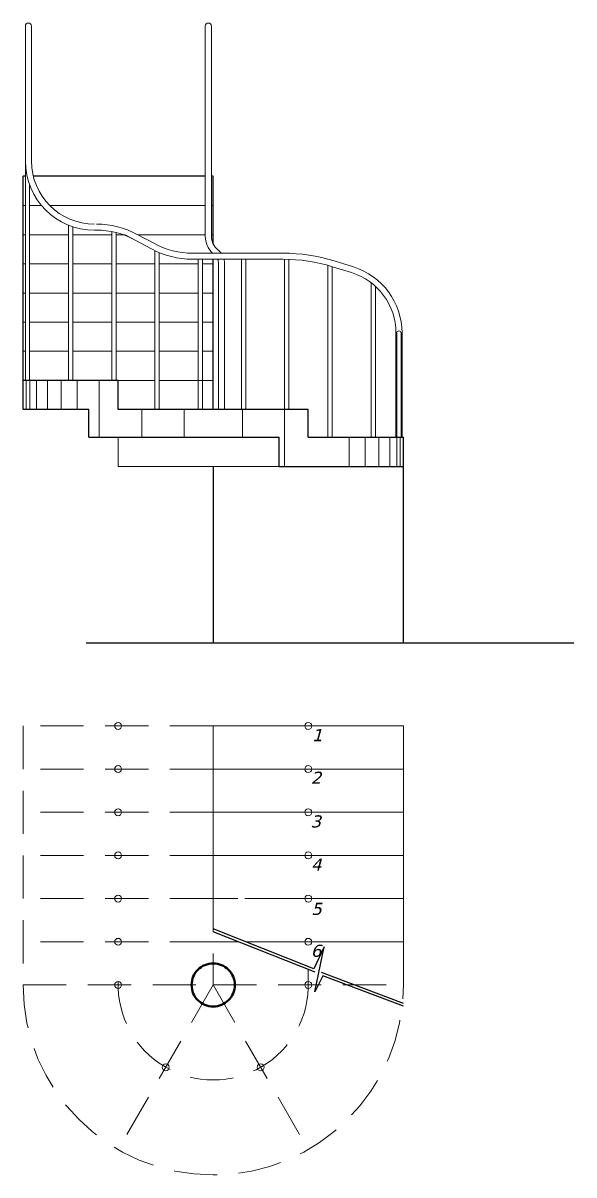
# Model space of a CAD drawing. Header units: millimetres. Extents: x 2033 to 2295, y 1536 to 1691.
# Drawn here: x 2240.57 to 2243.76, y 1550.66 to 1557.33 of the extents above; entities that cross this region are included whole.
import ezdxf

# ---------------------------------------------------------------- set-up
doc = ezdxf.new("R2010")
doc.units = ezdxf.units.MM
for name, pattern in [('ACAD_ISO02W100', [15, 12, -3]), ('HIDDEN2', [4.7625, 3.175, -1.5875]), ('RAYITAS', [0.375, 0.25, -0.125])]:
    doc.linetypes.add(name, pattern=pattern)
for name, color, linetype, lineweight in [('Detalles', 245, 'Continuous', 13), ('escaleras', 30, 'Continuous', 15), ('Layer2', 2, 'Continuous', 9), ('muro bajo', 61, 'Continuous', 30), ('muroalto', 12, 'Continuous', 50), ('murolejos', 73, 'Continuous', 18), ('MUROS BAJOS', 80, 'Continuous', 25), ('PISOS', 252, 'Continuous', 0), ('Texturas', 8, 'Continuous', 0), ('UNO', 254, 'Continuous', 9)]:
    doc.layers.add(name, color=color, linetype=linetype, lineweight=lineweight)
doc.styles.add('ARRR', font='arial.ttf', dxfattribs={"height": 0.1})

msp = doc.modelspace()

# ---------------------------------------------------------------- linework, layer by layer
at = {"layer": 'Detalles'}
for p, q in [((2240.582, 1556.529), (2240.582, 1557.3107)), ((2240.617, 1556.529), (2240.617, 1557.3107)), ((2241.6231, 1556.0931), (2241.6231, 1557.3107)), ((2241.6581, 1556.0931), (2241.6581, 1557.3107)), ((2240.582, 1555.259), (2240.582, 1556.5289)), ((2240.607, 1555.259), (2240.607, 1556.3898)), ((2240.832, 1555.259), (2240.832, 1556.1582)), ((2240.857, 1555.259), (2240.857, 1556.1491)), ((2241.0821, 1555.259), (2241.0821, 1556.1204)), ((2241.1071, 1555.259), (2241.1071, 1556.1148)), ((2241.332, 1555.0907), (2241.332, 1556.0103)), ((2241.357, 1555.0907), (2241.357, 1555.9991)), ((2241.5821, 1555.0907), (2241.5821, 1555.9607)), ((2241.6071, 1555.0907), (2241.6071, 1555.9607)), ((2241.6994, 1555.0907), (2241.6994, 1555.936)), ((2241.7344, 1555.0907), (2241.7344, 1555.936)), ((2241.8321, 1555.0907), (2241.8321, 1555.9607)), ((2241.8571, 1555.0907), (2241.8571, 1555.9607)), ((2242.082, 1555.0907), (2242.082, 1555.9607)), ((2242.107, 1555.0907), (2242.107, 1555.9607)), ((2242.3321, 1554.9303), (2242.3321, 1555.9256)), ((2242.3571, 1554.9303), (2242.3571, 1555.9178)), ((2242.5821, 1554.9303), (2242.5821, 1555.8248)), ((2242.6071, 1554.9303), (2242.6071, 1555.804)), ((2242.7302, 1554.9303), (2242.7302, 1555.5331)), ((2242.7552, 1554.9303), (2242.7552, 1555.5331)), ((2242.7609, 1554.9303), (2242.7609, 1555.5345))]:
    msp.add_line(p, q, dxfattribs=at)
at = {"layer": 'Detalles', "linetype": 'Continuous'}
for p, q in [((2240.9931, 1556.129), (2240.982, 1556.129)), ((2241.1594, 1556.1025), (2241.3126, 1556.0203)), ((2241.2296, 1556.1045), (2241.3291, 1556.0511)), ((2242.0726, 1555.9957), (2241.5491, 1555.9957)), ((2242.0726, 1555.9607), (2241.5491, 1555.9607)), ((2242.3585, 1555.9174), (2242.469, 1555.8831)), ((2242.3689, 1555.9508), (2242.4794, 1555.9165)), ((2242.7259, 1555.5345), (2242.7259, 1554.9303))]:
    msp.add_line(p, q, dxfattribs=at)
for centre, radius, start, end in [((2240.5995, 1557.3107), 0.0175, 0, 180), ((2241.6406, 1557.3107), 0.0175, 0, 180), ((2240.982, 1556.529), 0.4, 180, 270), ((2240.982, 1556.529), 0.365, 180, 270), ((2240.9931, 1555.664), 0.5, 61.75864, 90), ((2240.9931, 1555.664), 0.465, 61.75864, 90), ((2241.5491, 1556.4607), 0.465, 241.75864, 270), ((2241.7581, 1556.0931), 0.135, 180, 226.1526), ((2241.7581, 1556.0931), 0.1, 180, 231.7774), ((2241.5491, 1556.4607), 0.5, 241.75864, 270), ((2241.6344, 1555.936), 0.1, 36.69983, 51.7774), ((2242.0726, 1554.9957), 1, 72.76575, 90), ((2241.6344, 1555.936), 0.065, 0, 22.39305), ((2241.6344, 1555.936), 0.1, 0, 14.33689), ((2242.0726, 1554.9957), 0.965, 72.76575, 90), ((2242.3609, 1555.5345), 0.4, 360, 72.76575), ((2242.3609, 1555.5345), 0.365, 360, 72.76575), ((2242.7427, 1555.5331), 0.0125, 0, 180)]:
    msp.add_arc(centre, radius, start, end, dxfattribs=at)
at = {"layer": 'escaleras', "linetype": 'ACAD_ISO02W100'}
for p, q in [((2241.6688, 1552.3155), (2241.6688, 1553.2588)), ((2241.6688, 1553.2588), (2242.7688, 1553.2588)), ((2242.7688, 1551.7588), (2242.7688, 1553.2588)), ((2241.6688, 1553.0088), (2242.7688, 1553.0088)), ((2241.6688, 1552.7588), (2242.7688, 1552.7588)), ((2241.6688, 1552.5088), (2242.7688, 1552.5088)), ((2241.8523, 1552.2588), (2242.7688, 1552.2588)), ((2241.8557, 1552.0088), (2242.7688, 1552.0088))]:
    msp.add_line(p, q, dxfattribs=at)
at = {"layer": 'muro bajo', "linetype": 'Continuous'}
for p, q in [((2240.5688, 1555.0907), (2240.5688, 1556.4407)), ((2240.582, 1556.4407), (2240.5688, 1556.4407)), ((2241.6231, 1556.4407), (2240.6279, 1556.4407)), ((2241.6688, 1556.4407), (2241.6581, 1556.4407)), ((2241.6688, 1556.048), (2241.6688, 1556.4407)), ((2241.6688, 1555.0907), (2241.6688, 1555.9607)), ((2241.1188, 1555.259), (2240.5688, 1555.259)), ((2241.1188, 1555.0907), (2241.1188, 1555.259)), ((2240.9501, 1555.0907), (2240.5688, 1555.0907)), ((2240.9501, 1554.9303), (2240.9501, 1555.0907)), ((2242.2188, 1555.0907), (2241.1188, 1555.0907)), ((2242.2188, 1554.9303), (2242.2188, 1555.0907)), ((2240.9501, 1554.9303), (2242.0501, 1554.9303)), ((2242.0501, 1554.7616), (2242.0501, 1554.9303)), ((2242.2188, 1554.9303), (2242.7688, 1554.9303)), ((2242.7688, 1553.7407), (2242.7688, 1554.9303)), ((2241.6688, 1554.7616), (2241.6688, 1553.7407)), ((2242.0501, 1554.7616), (2242.7688, 1554.7616)), ((2240.9337, 1553.7407), (2243.7555, 1553.7407))]:
    msp.add_line(p, q, dxfattribs=at)
at = {"layer": 'muroalto', "linetype": 'ACAD_ISO02W100'}
msp.add_circle((2241.6688, 1551.7588), 0.125, dxfattribs=at)
at = {"layer": 'murolejos', "linetype": 'Continuous'}
for p, q in [((2240.582, 1556.2712), (2240.5688, 1556.2712)), ((2240.6762, 1556.2712), (2240.607, 1556.2712)), ((2241.6231, 1556.2712), (2240.7236, 1556.2712)), ((2241.6688, 1556.2712), (2241.6581, 1556.2712)), ((2240.582, 1556.1025), (2240.5688, 1556.1025)), ((2240.832, 1556.1025), (2240.607, 1556.1025)), ((2241.0821, 1556.1025), (2240.857, 1556.1025)), ((2241.1594, 1556.1025), (2241.1071, 1556.1025)), ((2241.6231, 1556.1025), (2241.2333, 1556.1025)), ((2241.6688, 1556.1025), (2241.6581, 1556.1025)), ((2240.582, 1555.9338), (2240.5688, 1555.9338)), ((2240.832, 1555.9338), (2240.607, 1555.9338)), ((2241.0821, 1555.9338), (2240.857, 1555.9338)), ((2241.332, 1555.9338), (2241.1071, 1555.9338)), ((2241.5821, 1555.9338), (2241.357, 1555.9338)), ((2241.6688, 1555.9338), (2241.6071, 1555.9338)), ((2240.582, 1555.7651), (2240.5688, 1555.7651)), ((2240.832, 1555.7651), (2240.607, 1555.7651)), ((2241.0821, 1555.7651), (2240.857, 1555.7651)), ((2241.332, 1555.7651), (2241.1071, 1555.7651)), ((2241.5821, 1555.7651), (2241.357, 1555.7651)), ((2241.6688, 1555.7651), (2241.6071, 1555.7651)), ((2240.582, 1555.5964), (2240.5688, 1555.5964)), ((2240.832, 1555.5964), (2240.607, 1555.5964)), ((2241.0821, 1555.5964), (2240.857, 1555.5964)), ((2241.332, 1555.5964), (2241.1071, 1555.5964)), ((2241.5821, 1555.5964), (2241.357, 1555.5964)), ((2241.6688, 1555.5964), (2241.6071, 1555.5964)), ((2240.582, 1555.4277), (2240.5688, 1555.4277)), ((2240.832, 1555.4277), (2240.607, 1555.4277)), ((2241.0821, 1555.4277), (2240.857, 1555.4277)), ((2241.332, 1555.4277), (2241.1071, 1555.4277)), ((2241.5821, 1555.4277), (2241.357, 1555.4277)), ((2241.6688, 1555.4277), (2241.6071, 1555.4277)), ((2241.1188, 1555.259), (2241.332, 1555.259)), ((2241.357, 1555.259), (2241.6688, 1555.259)), ((2241.1188, 1554.7616), (2241.1188, 1554.9303)), ((2241.1188, 1554.7616), (2242.0501, 1554.7616))]:
    msp.add_line(p, q, dxfattribs=at)
at = {"layer": 'MUROS BAJOS'}
for p, q in [((2242.251, 1551.852), (2241.6688, 1552.083)), ((2242.2586, 1551.8328), (2241.6688, 1552.0668)), ((2242.3111, 1551.9804), (2242.251, 1551.852)), ((2242.2567, 1551.7189), (2242.3111, 1551.9804)), ((2242.3023, 1551.8124), (2242.2567, 1551.7189)), ((2242.7688, 1551.6524), (2242.2948, 1551.8312)), ((2242.7688, 1551.6364), (2242.3023, 1551.8124))]:
    msp.add_line(p, q, dxfattribs=at)
at = {"layer": 'PISOS', "linetype": 'RAYITAS'}
for p, q in [((2240.5688, 1553.2588), (2240.5688, 1551.7588)), ((2241.6688, 1553.2588), (2240.5688, 1553.2588)), ((2241.6688, 1553.0088), (2240.5688, 1553.0088)), ((2241.6688, 1552.7588), (2240.5688, 1552.7588)), ((2241.6688, 1552.5088), (2240.5688, 1552.5088)), ((2241.6688, 1552.3155), (2241.6688, 1551.7588)), ((2241.6688, 1552.2588), (2240.5688, 1552.2588)), ((2241.8117, 1552.2588), (2241.6688, 1552.2588)), ((2241.6688, 1552.0088), (2240.5688, 1552.0088)), ((2241.815, 1552.0088), (2241.6688, 1552.0088)), ((2240.5688, 1551.7588), (2241.6688, 1551.7588)), ((2241.6688, 1551.7588), (2241.1188, 1550.8062)), ((2241.6688, 1551.7588), (2242.7688, 1551.7588)), ((2241.6688, 1551.7588), (2242.2188, 1550.8062))]:
    msp.add_line(p, q, dxfattribs=at)
at = {"layer": 'PISOS'}
msp.add_line((2242.2188, 1551.8486), (2242.2188, 1551.8052), dxfattribs=at)
at = {"layer": 'PISOS', "linetype": 'HIDDEN2', "ltscale": 0.07}
msp.add_line((2242.2188, 1551.8052), (2242.2188, 1551.7588), dxfattribs=at)
at = {"layer": 'PISOS'}
for centre in [(2241.1188, 1553.2588), (2241.1188, 1553.0088), (2241.1188, 1552.7588), (2241.1188, 1552.5088), (2241.1188, 1552.2588), (2241.1188, 1552.0088), (2242.2188, 1552.0088), (2241.1188, 1551.7588), (2242.2188, 1551.7588), (2241.3938, 1551.2825), (2241.9438, 1551.2825)]:
    msp.add_circle(centre, 0.02, dxfattribs=at)
at = {"layer": 'PISOS', "linetype": 'RAYITAS'}
for radius, start, end in [(0.55, 177.9164, 2.0836), (1.1, 180, 0)]:
    msp.add_arc((2241.6688, 1551.7588), radius, start, end, dxfattribs=at)
at = {"layer": 'Texturas', "linetype": 'Continuous'}
for p, q in [((2240.5869, 1555.259), (2240.5869, 1555.0907)), ((2240.6075, 1555.259), (2240.6075, 1555.0907)), ((2240.6463, 1555.259), (2240.6463, 1555.0907)), ((2240.711, 1555.259), (2240.711, 1555.0907)), ((2240.7894, 1555.259), (2240.7894, 1555.0907)), ((2240.8825, 1555.259), (2240.8825, 1555.0907)), ((2241.0088, 1555.259), (2241.0088, 1554.9303)), ((2241.2564, 1555.0907), (2241.2564, 1554.9303)), ((2241.5001, 1555.0907), (2241.5001, 1554.9303)), ((2241.8375, 1555.0907), (2241.8375, 1554.9303)), ((2242.0812, 1555.0907), (2242.0812, 1554.7616)), ((2242.4551, 1554.9299), (2242.4551, 1554.7616)), ((2242.5483, 1554.9299), (2242.5483, 1554.7616)), ((2242.6267, 1554.9299), (2242.6267, 1554.7616)), ((2242.6914, 1554.9299), (2242.6914, 1554.7616)), ((2242.7301, 1554.9299), (2242.7301, 1554.7616)), ((2242.7508, 1554.9299), (2242.7508, 1554.7616))]:
    msp.add_line(p, q, dxfattribs=at)
at = {"layer": 'UNO'}
for centre in [(2242.2188, 1553.2588), (2242.2188, 1553.0088), (2242.2188, 1552.7588), (2242.2188, 1552.5088), (2242.2188, 1552.2588)]:
    msp.add_circle(centre, 0.02, dxfattribs=at)

# ---------------------------------------------------------------- texts
at = {"layer": 'Layer2', "char_height": 0.07, "attachment_point": 1, "style": 'ARRR'}
for s, insert in [('{\\fVerdana|b0|i1|c0|p34;1}', (2242.2397, 1553.2402)), ('{\\fVerdana|b0|i1|c0|p34;2}', (2242.2329, 1552.9936)), ('{\\fVerdana|b0|i1|c0|p34;3}', (2242.231, 1552.741)), ('{\\fVerdana|b0|i1|c0|p34;4}', (2242.234, 1552.4906)), ('{\\fVerdana|b0|i1|c0|p34;5}', (2242.2357, 1552.2344)), ('{\\fVerdana|b0|i1|c0|p34;6}', (2242.233, 1551.9919))]:
    msp.add_mtext(s, dxfattribs=dict(at, insert=insert))

doc.saveas('drawing.dxf')
